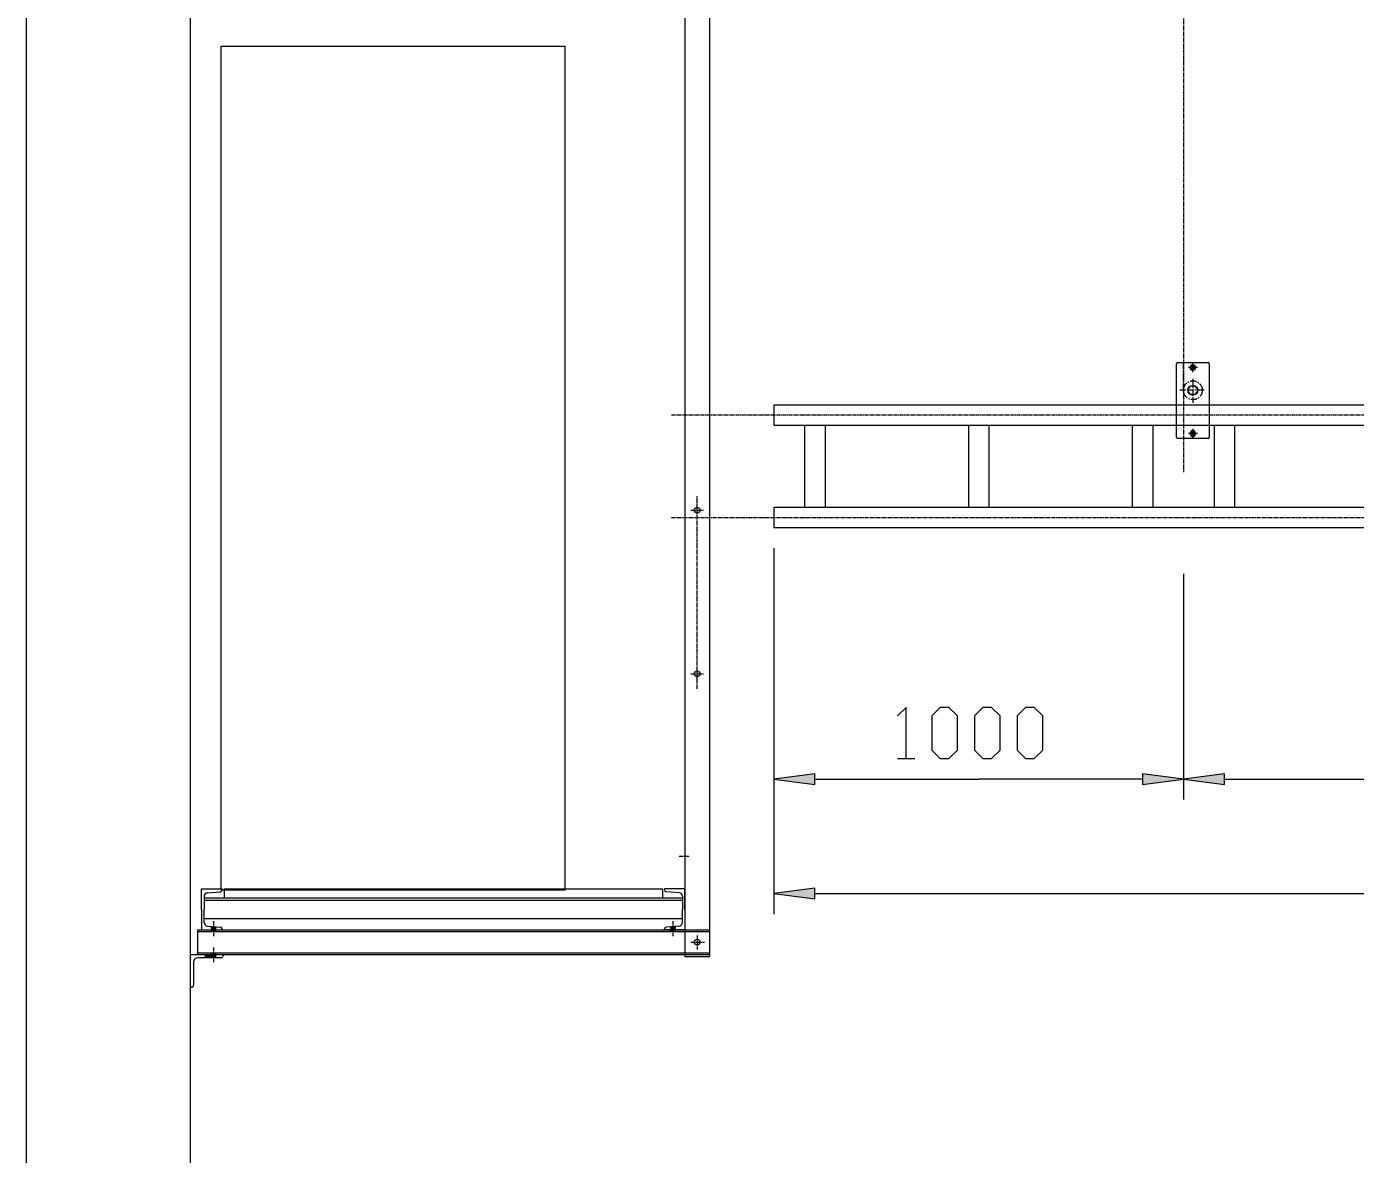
# Model space of a CAD drawing. Header units: millimetres. Extents: x 53635 to 142317, y 101101 to 147193.
# Drawn here: x 103988 to 107233, y 139800 to 142553 of the extents above; entities that cross this region are included whole.
import ezdxf

# ---------------------------------------------------------------- set-up
doc = ezdxf.new("R2010")
doc.units = ezdxf.units.MM
doc.header["$LTSCALE"] = 0.5
doc.header["$MEASUREMENT"] = 0
doc.linetypes.add('AXES', pattern=[50.8, 31.75, -6.35, 6.35, -6.35])
doc.linetypes.add('AXES2', pattern=[28.575, 19.05, -3.175, 3.175, -3.175])
doc.layers.get('0').update_dxf_attribs({"lineweight": 0})
for name, color, linetype, lineweight in [('-beton', 6, 'Continuous', 0), ('AXE', 1, 'AXES2', 0), ('AXES', 1, 'AXES', 0), ('Axes1', 1, 'AXES', 0), ('COT', 3, 'Continuous', 0), ('Equipement', 7, 'Continuous', 0), ('FORT', 7, 'Continuous', 0)]:
    doc.layers.add(name, color=color, linetype=linetype, lineweight=lineweight)
doc.styles.add('_TCW_TXTSTY_1', font='TIMES.TTF')
doc.styles.get("Standard").update_dxf_attribs({"font": 'TXT.SHX'})
doc.dimstyles.get("Standard").update_dxf_attribs({"dimscale": 10, "dimtxt": 1.5, "dimasz": 2, "dimexe": 1, "dimexo": 1, "dimgap": 1, "dimtad": 1, "dimrnd": 0.5, "dimdsep": 46, "dimtxsty": '_TCW_TXTSTY_1', "dimcen": 0.09, "dimclrd": 3, "dimclre": 3, "dimclrt": 3, "dimadec": 0, "dimazin": 0, "dimtfac": 1, "dimtdec": 3, "dimtmove": 0, "dimatfit": 0, "dimfxl": 1, "dimfrac": 2, "dimtolj": 1, "dimtzin": 0, "dimarcsym": 0})

# ---------------------------------------------------------------- blocks, each defined once
blk = doc.blocks.new('*D31')
at = {"layer": 'COT', "linetype": 'Continuous'}
for points in [[(105813, 140436.3), (105913, 140423.3), (105913, 140449.3)], [(119813, 140436.3), (119713, 140449.3), (119713, 140423.3)]]:
    blk.add_hatch(color=3, dxfattribs=at).paths.add_polyline_path(points)
at = {"linetype": 'ByBlock'}
blk.add_lwpolyline([(112573.4, 140486.3), (112573.4, 140611.3), (112552.6, 140590.4)], dxfattribs=at)
at = {"linetype": 'ByBlock', "flags": 128}
for points in [[(112698.4, 140486.3), (112698.4, 140611.3), (112635.9, 140527.9), (112719.3, 140527.9)], [(112781.8, 140486.3), (112802.6, 140486.3), (112823.4, 140507.1), (112823.4, 140590.4), (112802.6, 140611.3), (112781.8, 140611.3), (112760.9, 140590.4), (112760.9, 140507.1), (112781.8, 140486.3)], [(112885.9, 140486.3), (112906.8, 140486.3), (112927.6, 140507.1), (112927.6, 140590.4), (112906.8, 140611.3), (112885.9, 140611.3), (112865.1, 140590.4), (112865.1, 140507.1), (112885.9, 140486.3)], [(112990.1, 140486.3), (113010.9, 140486.3), (113031.8, 140507.1), (113031.8, 140590.4), (113010.9, 140611.3), (112990.1, 140611.3), (112969.3, 140590.4), (112969.3, 140507.1), (112990.1, 140486.3)], [(112552.6, 140486.3), (112594.3, 140486.3)]]:
    blk.add_lwpolyline(points, dxfattribs=at)
at = {"layer": 'COT', "color": 3, "linetype": 'Continuous'}
for p, q in [((105813, 141279.8), (105813, 140386.3)), ((119813, 141279.8), (119813, 140386.3))]:
    blk.add_line(p, q, dxfattribs=at)
at = {"layer": 'COT', "color": 3, "linetype": 'Continuous', "flags": 128}
for points in [[(105813, 140436.3), (105913, 140423.3), (105913, 140449.3)], [(119813, 140436.3), (119713, 140449.3), (119713, 140423.3)]]:
    blk.add_lwpolyline(points, close=True, dxfattribs=at)
for points in [[(105913, 140436.3), (105913, 140436.3), (105913, 140436.3), (112813, 140436.3)], [(119713, 140436.3), (119713, 140436.3), (119713, 140436.3), (112813, 140436.3)]]:
    blk.add_lwpolyline(points, dxfattribs=at)
blk = doc.blocks.new('*D32')
at = {"layer": 'COT', "linetype": 'Continuous'}
for points in [[(105813, 140715.8), (105913, 140702.8), (105913, 140728.8)], [(106813, 140715.8), (106713, 140728.8), (106713, 140702.8)]]:
    blk.add_hatch(color=3, dxfattribs=at).paths.add_polyline_path(points)
at = {"linetype": 'ByBlock'}
blk.add_lwpolyline([(106135.9, 140765.8), (106135.9, 140890.8), (106115.1, 140869.9)], dxfattribs=at)
at = {"linetype": 'ByBlock', "flags": 128}
for points in [[(106219.3, 140765.8), (106240.1, 140765.8), (106260.9, 140786.6), (106260.9, 140869.9), (106240.1, 140890.8), (106219.3, 140890.8), (106198.4, 140869.9), (106198.4, 140786.6), (106219.3, 140765.8)], [(106323.4, 140765.8), (106344.3, 140765.8), (106365.1, 140786.6), (106365.1, 140869.9), (106344.3, 140890.8), (106323.4, 140890.8), (106302.6, 140869.9), (106302.6, 140786.6), (106323.4, 140765.8)], [(106427.6, 140765.8), (106448.4, 140765.8), (106469.3, 140786.6), (106469.3, 140869.9), (106448.4, 140890.8), (106427.6, 140890.8), (106406.8, 140869.9), (106406.8, 140786.6), (106427.6, 140765.8)], [(106115.1, 140765.8), (106156.8, 140765.8)]]:
    blk.add_lwpolyline(points, dxfattribs=at)
at = {"layer": 'COT', "color": 3, "linetype": 'Continuous'}
for p, q in [((106813, 141217.1), (106813, 140665.8)), ((105813, 141031.9), (105813, 140665.8))]:
    blk.add_line(p, q, dxfattribs=at)
at = {"layer": 'COT', "color": 3, "linetype": 'Continuous', "flags": 128}
for points in [[(105813, 140715.8), (105913, 140702.8), (105913, 140728.8)], [(106813, 140715.8), (106713, 140728.8), (106713, 140702.8)]]:
    blk.add_lwpolyline(points, close=True, dxfattribs=at)
for points in [[(105913, 140715.8), (105913, 140715.8), (105913, 140715.8), (106313, 140715.8)], [(106713, 140715.8), (106713, 140715.8), (106713, 140715.8), (106313, 140715.8)]]:
    blk.add_lwpolyline(points, dxfattribs=at)
blk = doc.blocks.new('*D33')
at = {"layer": 'COT', "linetype": 'Continuous'}
for points in [[(106813, 140715.8), (106913, 140702.8), (106913, 140728.8)], [(109813, 140715.8), (109713, 140728.8), (109713, 140702.8)]]:
    blk.add_hatch(color=3, dxfattribs=at).paths.add_polyline_path(points)
at = {"linetype": 'ByBlock', "flags": 128}
for points in [[(108094.3, 140869.9), (108115.1, 140890.8), (108156.8, 140890.8), (108177.6, 140869.9), (108177.6, 140849.1), (108156.8, 140828.3), (108135.9, 140828.3)], [(108240.1, 140765.8), (108260.9, 140765.8), (108281.8, 140786.6), (108281.8, 140869.9), (108260.9, 140890.8), (108240.1, 140890.8), (108219.3, 140869.9), (108219.3, 140786.6), (108240.1, 140765.8)], [(108344.3, 140765.8), (108365.1, 140765.8), (108385.9, 140786.6), (108385.9, 140869.9), (108365.1, 140890.8), (108344.3, 140890.8), (108323.4, 140869.9), (108323.4, 140786.6), (108344.3, 140765.8)], [(108448.4, 140765.8), (108469.3, 140765.8), (108490.1, 140786.6), (108490.1, 140869.9), (108469.3, 140890.8), (108448.4, 140890.8), (108427.6, 140869.9), (108427.6, 140786.6), (108448.4, 140765.8)]]:
    blk.add_lwpolyline(points, dxfattribs=at)
at = {"linetype": 'ByBlock'}
blk.add_lwpolyline([(108156.8, 140828.3), (108177.6, 140807.4), (108177.6, 140786.6), (108156.8, 140765.8), (108115.1, 140765.8), (108094.3, 140786.6)], dxfattribs=at)
at = {"layer": 'COT', "color": 3, "linetype": 'Continuous'}
for p, q in [((109813, 141250.6), (109813, 140665.8)), ((106813, 141217.1), (106813, 140665.8))]:
    blk.add_line(p, q, dxfattribs=at)
at = {"layer": 'COT', "color": 3, "linetype": 'Continuous', "flags": 128}
for points in [[(106813, 140715.8), (106913, 140702.8), (106913, 140728.8)], [(109813, 140715.8), (109713, 140728.8), (109713, 140702.8)]]:
    blk.add_lwpolyline(points, close=True, dxfattribs=at)
for points in [[(106913, 140715.8), (106913, 140715.8), (106913, 140715.8), (108313, 140715.8)], [(109713, 140715.8), (109713, 140715.8), (109713, 140715.8), (108313, 140715.8)]]:
    blk.add_lwpolyline(points, dxfattribs=at)

msp = doc.modelspace()

# ---------------------------------------------------------------- linework, layer by layer
at = {"layer": '-beton'}
for p, q in [((103988.02, 134442.63), (103988.02, 143742.63)), ((104388.02, 134442.63), (104388.02, 143662.63)), ((104463.02, 140445.63), (104463.02, 142505.63)), ((105303.02, 140445.63), (105303.02, 142505.63))]:
    msp.add_line(p, q, dxfattribs=at)
at = {"layer": '-beton', "color": 6}
for p, q in [((104463.02, 142505.63), (105303.02, 142505.63)), ((104463.02, 140445.63), (105303.02, 140445.63))]:
    msp.add_line(p, q, dxfattribs=at)
for p, q in [((105595.52, 142867.63), (105595.52, 140282.63)), ((105655.52, 142867.63), (105655.52, 140282.63)), ((104415.52, 140397.63), (104415.52, 140447.63)), ((104415.52, 140447.63), (104465.52, 140447.63)), ((104465.52, 140447.63), (104465.52, 140445.28)), ((104470.52, 140447.63), (105540.52, 140447.63)), ((104470.52, 140447.63), (104470.52, 140425.63)), ((105540.52, 140447.63), (105540.52, 140425.63)), ((105595.52, 140447.63), (105545.52, 140447.63)), ((105545.52, 140447.63), (105545.52, 140445.28)), ((105595.52, 140397.63), (105595.52, 140447.63)), ((104421.52, 140429.76), (104421.52, 140397.63)), ((104421.52, 140425.63), (105589.52, 140425.63)), ((104421.52, 140420.63), (105589.52, 140420.63)), ((104429.34, 140438.23), (104461.38, 140440.8)), ((105581.7, 140438.23), (105549.66, 140440.8)), ((105589.52, 140429.76), (105589.52, 140397.63)), ((104415.52, 140397.63), (104415.52, 140347.63)), ((104421.52, 140365.5), (104421.52, 140397.63)), ((105589.52, 140365.5), (105589.52, 140397.63)), ((105595.52, 140397.63), (105595.52, 140347.63)), ((104405.52, 140347.63), (105655.52, 140347.63)), ((104405.52, 140347.63), (104405.52, 140287.63)), ((104415.52, 140347.63), (104465.52, 140347.63)), ((104421.52, 140375.63), (105589.52, 140375.63)), ((104429.34, 140357.02), (104461.38, 140354.46)), ((104465.52, 140347.63), (104465.52, 140349.97)), ((105545.52, 140347.63), (105545.52, 140349.97)), ((105595.52, 140347.63), (105545.52, 140347.63)), ((105581.7, 140357.02), (105549.66, 140354.46)), ((104405.52, 140343.63), (105655.52, 140343.63)), ((104388.02, 140207.63), (104388.02, 140287.63)), ((104388.02, 140287.63), (104468.02, 140287.63)), ((104405.52, 140291.63), (105655.52, 140291.63)), ((104405.52, 140287.63), (105655.52, 140287.63)), ((104468.02, 140287.63), (104468.02, 140284.63)), ((105595.52, 140282.63), (105655.52, 140282.63)), ((104396.02, 140269.63), (104396.02, 140212.63)), ((104463.02, 140279.63), (104406.02, 140279.63)), ((104391.02, 140207.63), (104388.02, 140207.63))]:
    msp.add_line(p, q)
msp.add_circle((105625.52, 140317.63), 7)
for centre, radius, start, end in [((104461.02, 140445.28), 4.5, -85.42608, 0), ((105550.02, 140445.28), 4.5, 180, 265.42608), ((104430.02, 140429.76), 8.5, 94.57392, 180), ((105581.02, 140429.76), 8.5, 0, 85.42608), ((104430.02, 140365.5), 8.5, 180, 265.42608), ((104461.02, 140349.97), 4.5, 0, 85.42608), ((105550.02, 140349.97), 4.5, 94.57392, 180), ((105581.02, 140365.5), 8.5, -85.42608, 0), ((104463.02, 140284.63), 5, -90, 0), ((104406.02, 140269.63), 10, 90, 180), ((104391.02, 140212.63), 5, -90, 0)]:
    msp.add_arc(centre, radius, start, end)
for points in [[(104437.52, 140347.63), (104451.52, 140347.63), (104437.52, 140356.37), (104451.52, 140355.25)], [(104451.52, 140343.63), (104451.52, 140347.63), (104437.52, 140343.63), (104437.52, 140347.63)], [(105573.52, 140347.63), (105559.52, 140347.63), (105573.52, 140356.37), (105559.52, 140355.25)], [(105573.52, 140343.63), (105573.52, 140347.63), (105559.52, 140343.63), (105559.52, 140347.63)], [(104451.02, 140279.63), (104451.02, 140287.63), (104423.02, 140279.63), (104423.02, 140287.63)], [(104451.52, 140287.63), (104451.52, 140291.63), (104437.52, 140287.63), (104437.52, 140291.63)]]:
    msp.add_solid(points)
at = {"layer": 'AXE'}
for p, q in [((106813.02, 143054.03), (106813.02, 141465)), ((105562.62, 141604.84), (120017.6, 141604.84)), ((105625.52, 140936.58), (105625.52, 141407.81)), ((105625.52, 141361.57), (105625.52, 141392.75)), ((105562.62, 141354.84), (120017.6, 141354.84)), ((105609.93, 141372.63), (105641.11, 141372.63)), ((105609.93, 140972.63), (105641.11, 140972.63)), ((105625.52, 140956.33), (105625.52, 140987.52)), ((105581.38, 140527.63), (105607.13, 140527.63)), ((104444.52, 140368.83), (104444.52, 140332.69)), ((105566.52, 140368.83), (105566.52, 140332.69)), ((105610.07, 140317.63), (105643.55, 140317.63)), ((105625.52, 140334.25), (105625.52, 140299.53)), ((104444.52, 140304.62), (104444.52, 140268.48))]:
    msp.add_line(p, q, dxfattribs=at)
at = {"layer": 'AXES'}
for p, q in [((106813.02, 141665.17), (106813.02, 141732.67)), ((106836.02, 141693.01), (106836.02, 141634.25)), ((106863.4, 141665.17), (106804.47, 141665.17))]:
    msp.add_line(p, q, dxfattribs=at)
msp.add_circle((106836.02, 141665.17), 23, dxfattribs=at)
at = {"layer": 'Axes1'}
for p, q in [((106847.28, 141720.67), (106824.76, 141720.67)), ((106836.02, 141709.41), (106836.02, 141731.93)), ((106847.28, 141559.36), (106824.76, 141559.36)), ((106836.02, 141570.63), (106836.02, 141548.1))]:
    msp.add_line(p, q, dxfattribs=at)
at = {"layer": 'Equipement'}
for p, q in [((106796.02, 141550.36), (106796.02, 141729.67)), ((106799.02, 141732.67), (106873.02, 141732.67)), ((106828.51, 141720.67), (106832.27, 141727.17)), ((106832.27, 141714.17), (106828.51, 141720.67)), ((106832.27, 141727.17), (106839.77, 141727.17)), ((106839.77, 141714.17), (106832.27, 141714.17)), ((106839.77, 141727.17), (106843.53, 141720.67)), ((106843.53, 141720.67), (106839.77, 141714.17)), ((106876.02, 141729.67), (106876.02, 141550.36)), ((106873.02, 141547.36), (106799.02, 141547.36)), ((106832.27, 141565.87), (106828.51, 141559.36)), ((106828.51, 141559.36), (106832.27, 141552.86)), ((106839.77, 141565.87), (106832.27, 141565.87)), ((106832.27, 141552.86), (106839.77, 141552.86)), ((106843.53, 141559.36), (106839.77, 141565.87)), ((106839.77, 141552.86), (106843.53, 141559.36))]:
    msp.add_line(p, q, dxfattribs=at)
msp.add_lwpolyline([(106824.02, 141665.17), (106830.02, 141675.56), (106842.02, 141675.56), (106848.02, 141665.17), (106842.02, 141654.78), (106830.02, 141654.78)], close=True, dxfattribs=at)
for centre, radius in [((106836.02, 141720.67), 6.5), ((106836.02, 141720.67), 3.32), ((106836.02, 141665.17), 12), ((106836.02, 141559.36), 6.5), ((106836.02, 141559.36), 3.32)]:
    msp.add_circle(centre, radius, dxfattribs=at)
for centre, start, end in [((106799.02, 141729.67), 90, 180), ((106873.02, 141729.67), 0, 90), ((106799.02, 141550.36), 180, 270), ((106873.02, 141550.36), -90, 0)]:
    msp.add_arc(centre, 3, start, end, dxfattribs=at)
at = {"layer": 'Equipement', "color": 9}
for centre, start, end in [((106836.02, 141720.67), 0, 270), ((106836.02, 141559.36), 90, 360)]:
    msp.add_arc(centre, 4, start, end, dxfattribs=at)
at = {"layer": 'FORT'}
for p, q in [((105813.02, 141629.84), (105813.02, 141579.84)), ((105813.02, 141629.84), (119813.02, 141629.84)), ((105813.02, 141579.84), (119813.02, 141579.84)), ((105888.02, 141579.84), (105888.02, 141379.84)), ((105938.02, 141579.84), (105938.02, 141379.84)), ((106288.02, 141579.84), (106288.02, 141379.84)), ((106338.02, 141579.84), (106338.02, 141379.84)), ((106688.02, 141579.84), (106688.02, 141379.84)), ((106738.02, 141579.84), (106738.02, 141379.84)), ((106888.02, 141579.84), (106888.02, 141379.84)), ((106938.02, 141579.84), (106938.02, 141379.84)), ((105813.02, 141379.84), (119813.02, 141379.84)), ((105813.02, 141379.84), (105813.02, 141329.84)), ((105813.02, 141329.84), (119813.02, 141329.84))]:
    msp.add_line(p, q, dxfattribs=at)
for centre in [(105625.52, 141372.63), (105625.52, 140972.63)]:
    msp.add_circle(centre, 7, dxfattribs=at)

# ---------------------------------------------------------------- dimensions: what is measured, and where the dimension line sits
at = {"layer": 'COT', "linetype": 'Continuous'}
dim = msp.add_aligned_dim(p1=(105813.02, 141329.84), p2=(119813.02, 141329.84), distance=-893.56, dimstyle='Standard', override={"dimscale": 50, "dimtxt": 2.5, "dimdec": 0, "dimtxsty": 'Standard', "dimtdec": 0}, dxfattribs=at)
dim.commit()
dim.dimension.update_dxf_attribs({"geometry": '*D31', "text_midpoint": (112813.02, 140548.78)})
for base, p1, p2, picture, middle in [((109813.02, 140715.77), (106813.02, 141267.1), (109813.02, 141300.6), '*D33', (108313.02, 140828.27)), ((106813.02, 140715.77), (105813.02, 141081.94), (106813.02, 141267.1), '*D32', (106313.02, 140828.27))]:
    dim = msp.add_linear_dim(base=base, p1=p1, p2=p2, dimstyle='Standard', override={"dimscale": 50, "dimtxt": 2.5, "dimdec": 0, "dimtxsty": 'Standard', "dimtdec": 0}, dxfattribs=at)
    dim.commit()
    dim.dimension.update_dxf_attribs({"geometry": picture, "text_midpoint": middle})

doc.saveas('drawing.dxf')
